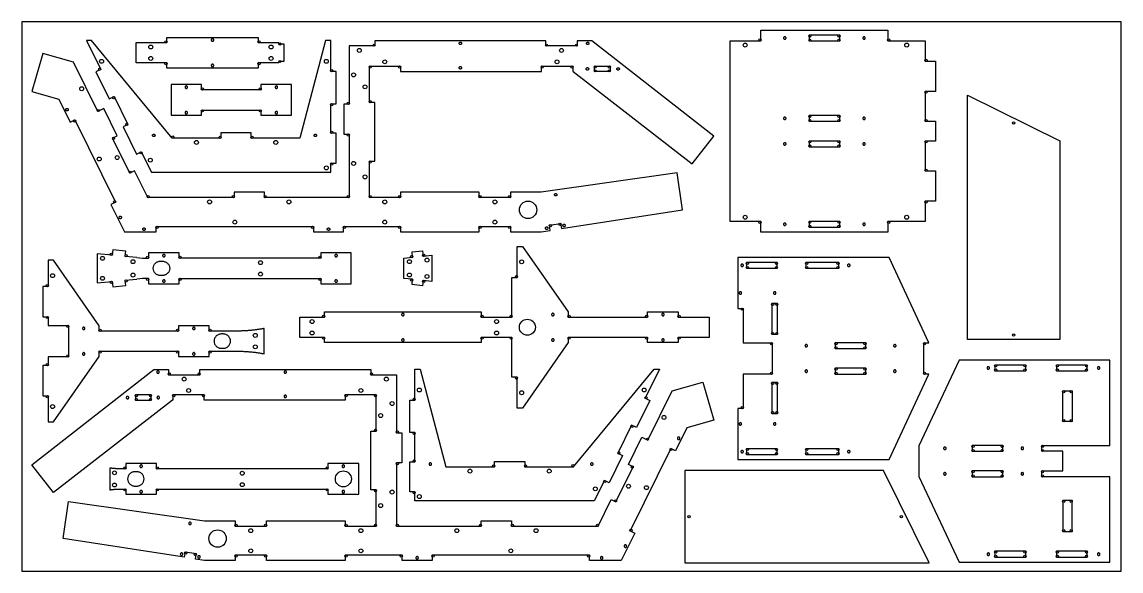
# Model space of a CAD drawing. Header units: millimetres. Extents: x 0 to 2500, y 0 to 1250.
import ezdxf

# ---------------------------------------------------------------- set-up
doc = ezdxf.new("R2010")
doc.units = ezdxf.units.MM
doc.header["$MEASUREMENT"] = 0
for name, color, linetype, true_color in [('_bottom bracket', 178, 'Continuous', 0x000000), ('_corner', 178, 'Continuous', 0x000000), ('_nuts', 1, 'Continuous', 0xfb0207), ('_outlines', 5, 'Continuous', 0x0000ff), ('_screws', 30, 'Continuous', 0xfd8008), ('_seatstay', 178, 'Continuous', 0x000000), ('_steerer tube', 178, 'Continuous', 0x000000), ('Default', 178, 'Continuous', 0x000000)]:
    doc.layers.add(name, color=color, linetype=linetype, true_color=true_color)

msp = doc.modelspace()

# ---------------------------------------------------------------- linework, layer by layer
at = {"layer": '_bottom bracket'}
for centre in [(1151.2, 822.3), (445, 74)]:
    msp.add_circle(centre, 19.8, dxfattribs=at)
at = {"layer": '_corner'}
for centre in [(327.6, 1204.8), (539.1, 1204.8), (586.5, 1200), (1678.8, 1209.2), (1792.1, 1218.2), (1792.1, 1208.6), (1858.5, 1218.2), (1858.5, 1208.6), (1971.7, 1209.2), (801.1, 1197.1), (1193.1, 1197.1), (1261.3, 1197.1), (327.6, 1155.2), (539.1, 1155.2), (586.5, 1160), (1303.9, 1147.5), (1336.3, 1147.5), (2056.2, 1162.6), (176.6, 1142.6), (704.2, 1139), (792.1, 1147.4), (859.1, 1147.4), (1183.3, 1147.4), (1250.9, 1147.4), (1303.9, 1138.8), (1336.3, 1138.8), (208.6, 1077.7), (410.5, 1097.3), (541.9, 1097.3), (2056.2, 1090.2), (173.4, 1048.5), (410.5, 1047.7), (541.9, 1047.7), (704.2, 1061.6), (742.5, 1065), (792.1, 1068.5), (119.7, 1024.8), (1792.1, 1035.2), (1792.1, 1025.6), (1858.5, 1035.2), (1858.5, 1025.6), (2056.2, 1025.6), (238.5, 1017.1), (704.2, 999), (208.1, 984.9), (343.1, 988), (450.8, 987.6), (523.2, 987.6), (742.5, 992.5), (1792.1, 977.2), (1858.5, 977.2), (2056.2, 977.2), (270.5, 952.1), (1792.1, 967.6), (1858.5, 967.6), (704.2, 926.6), (792.1, 931), (246, 908.1), (2056.2, 912.6), (287.1, 852.5), (480.8, 852.1), (553.2, 852.1), (742.5, 852.1), (792.1, 852.1), (859.1, 852.1), (1041.9, 852.1), (1109.5, 852.1), (210.6, 840.6), (2056.2, 840.2), (307.3, 782.4), (661.1, 782.4), (733.5, 782.4), (859.1, 782.4), (1041.9, 782.4), (1109.5, 782.4), (1202, 786.1), (1223.6, 789.5), (1678.8, 793.6), (1792.1, 794.2), (1792.1, 784.6), (1858.5, 794.2), (1858.5, 784.6), (1971.7, 793.6), (203.5, 721.1), (236.9, 717.8), (286, 713.9), (359.6, 713.9), (677.8, 713.9), (886.6, 715.9), (913.9, 718.9), (1650, 700.7), (1716.4, 700.7), (1785, 700.7), (1856.4, 700.7), (1650, 691.1), (1716.4, 691.1), (1785, 691.1), (1856.4, 691.1), (57.7, 649.6), (203.5, 657.2), (236.9, 660.5), (286, 664.3), (359.6, 664.3), (677.8, 664.3), (886.6, 662.5), (913.9, 659.5), (1124.8, 670.1), (1707.4, 607.1), (1717, 607.1), (57.7, 577.2), (686.5, 579.7), (1046.4, 579.7), (1112.8, 579.7), (1244.4, 579.7), (1421.2, 579.7), (1494.8, 579.7), (1638.4, 596.1), (104.3, 557.2), (177.3, 548.2), (354.1, 548.2), (427.7, 548.2), (686.5, 530.1), (1046.4, 530.1), (1112.8, 530.1), (1244.4, 530.1), (1421.2, 530.1), (1494.8, 530.1), (1707.4, 540.7), (1717, 540.7), (177.3, 498.6), (354.1, 498.6), (427.7, 498.6), (1705, 517.7), (1851.5, 517.7), (1851.5, 508.1), (1917.9, 517.7), (1917.9, 508.1), (2053, 517.7), (104.3, 489.6), (57.7, 469.6), (334.9, 448.8), (403.1, 448.8), (795.1, 448.8), (1705, 450.1), (1851.5, 459.7), (1851.5, 450.1), (1917.9, 459.7), (1917.9, 450.1), (2053, 450.1), (2215.1, 467.1), (2215.1, 457.5), (2281.5, 467.1), (2281.5, 457.5), (2355.1, 467.1), (2355.1, 457.5), (2421.5, 467.1), (2421.5, 457.5), (1124.8, 439.7), (1707.4, 427.1), (1717, 427.1), (259.9, 399.3), (292.3, 399.3), (345.3, 399.2), (412.9, 399.2), (737.1, 399.2), (804.1, 399.2), (2369.8, 408.5), (2386.7, 408.5), (57.7, 397.2), (259.9, 390.5), (292.3, 390.5), (892.1, 390.7), (1419.7, 394.4), (1638.4, 371.7), (1707.4, 360.7), (1717, 360.7), (1387.6, 329.5), (2369.8, 342.1), (2386.7, 342.1), (804.1, 320.2), (853.7, 316.7), (892.1, 313.3), (1422.8, 300.2), (1476.5, 276.6), (1650, 276.7), (1716.4, 276.7), (1785, 276.7), (1856.4, 276.7), (2163.3, 284.1), (2163.3, 274.5), (2229.7, 284.1), (2229.7, 274.5), (2321.3, 284.1), (2321.3, 274.5), (892.1, 250.7), (1357.7, 268.8), (1650, 267.1), (1716.4, 267.1), (1785, 267.1), (1856.4, 267.1), (234.2, 234.5), (307.8, 234.5), (694.2, 234.5), (853.7, 244.3), (1073, 239.3), (1145.4, 239.3), (1253.2, 239.8), (1388.1, 236.6), (2163.3, 226.1), (2229.7, 226.1), (2321.3, 226.1), (1325.7, 203.9), (2163.3, 216.5), (2229.7, 216.5), (2321.3, 216.5), (234.2, 184.9), (307.8, 184.9), (694.2, 184.9), (804.1, 182.8), (892.1, 178.3), (1350.2, 159.9), (2369.8, 158.5), (2386.7, 158.5), (486.7, 103.8), (554.3, 103.8), (737.1, 103.8), (804.1, 103.8), (853.7, 103.8), (1043, 103.8), (1115.4, 103.8), (1309.2, 104.3), (1385.6, 92.4), (2369.8, 92.1), (2386.7, 92.1), (372.6, 41.2), (394.2, 37.9), (486.7, 34.2), (554.3, 34.2), (737.1, 34.2), (862.7, 34.2), (935.1, 34.2), (1289, 34.2), (2215.1, 43.1), (2215.1, 43.1), (2215.1, 33.5), (2215.1, 33.5), (2281.5, 43.1), (2281.5, 43.1), (2281.5, 33.5), (2281.5, 33.5), (2355.1, 43.1), (2355.1, 43.1), (2355.1, 33.5), (2355.1, 33.5), (2421.5, 43.1), (2421.5, 43.1), (2421.5, 33.5), (2421.5, 33.5)]:
    msp.add_circle(centre, 2.55, dxfattribs=at)
at = {"layer": '_nuts'}
for centre in [(1645, 1197.4), (2012.5, 1197.4), (292.9, 1193), (566.6, 1193), (767.3, 1185.3), (1227.3, 1185.3), (181, 1160.4), (292.9, 1167), (566.6, 1167), (692.4, 1160.4), (825.3, 1159.3), (1217.1, 1159.3), (754.3, 1129.5), (135.8, 1098), (780.3, 1102.3), (396.9, 975.8), (577.2, 975.8), (175.7, 938), (216.5, 941.3), (292, 935.3), (754.3, 928), (692.4, 917.8), (780.3, 897.3), (426.8, 840.3), (607.2, 840.3), (825.3, 840.3), (1075.7, 840.3), (1645, 805.4), (2012.5, 805.4), (484.2, 794.3), (825.3, 794.3), (1075.7, 794.3), (183.1, 711.9), (252.6, 704.4), (542.6, 702.1), (881.4, 704.3), (921.4, 707.9), (1136.6, 703.9), (69.5, 672.4), (252.6, 673.8), (542.6, 676.1), (881.4, 674), (183.1, 666.4), (921.4, 670.5), (659.9, 567.9), (1079.6, 567.9), (530.7, 536.4), (659.9, 541.9), (1079.6, 541.9), (530.7, 510.4), (368.9, 437), (828.9, 437), (379.1, 411), (770.9, 411), (903.9, 412.1), (1136.6, 405.9), (1415.3, 412.1), (69.5, 374.4), (841.9, 381.3), (815.9, 354), (1460.4, 349.7), (210.5, 223.6), (501, 222.7), (1019, 227.5), (1199.3, 227.5), (210.5, 195.8), (501, 196.7), (841.9, 179.8), (1304.2, 187.1), (1379.7, 193), (1420.5, 189.7), (815.9, 149), (903.9, 169.5), (520.5, 92), (770.9, 92), (989.1, 92), (1169.4, 92), (520.5, 46), (770.9, 46), (1112, 46)]:
    msp.add_circle(centre, 4.45, dxfattribs=at)
at = {"layer": '_outlines'}
for p, q in [((206.3, 731.1), (205.1, 719.1)), ((236.2, 728.1), (206.3, 731.1)), ((235, 716.2), (236.2, 728.1)), ((205.1, 719.1), (171.4, 722.5)), ((171.4, 722.5), (171.4, 689.1)), ((261.1, 713.6), (235, 716.2)), ((401.5, 712.1), (357.8, 712.1)), ((624.9, 712.1), (476.9, 712.1)), ((171.4, 689.1), (171.4, 655.8)), ((171.4, 655.8), (205.1, 659.1)), ((205.1, 659.1), (206.3, 647.2)), ((206.3, 647.2), (236.2, 650.2)), ((235, 662.1), (261.1, 664.7)), ((236.2, 650.2), (235, 662.1)), ((357.8, 666.1), (401.5, 666.1)), ((476.9, 666.1), (624.9, 666.1)), ((551.1, 523.4), (551.1, 552.2)), ((495.9, 546.4), (425.9, 546.4)), ((425.9, 500.4), (495.9, 500.4)), ((551.1, 494.6), (551.1, 523.4))]:
    msp.add_line(p, q, dxfattribs=at)
for points in [[(0, 0), (2500, 0), (2500, 1250), (0, 1250)], [(1610.6, 1207.4), (1680.6, 1207.4), (1680.6, 1231.4), (1969.9, 1231.4), (1969.9, 1207.4), (2054.4, 1207.4), (2054.4, 1160.8), (2078.2, 1160.8), (2078.2, 1092), (2054.4, 1092), (2054.4, 1023.8), (2078.2, 1023.8), (2078.2, 979), (2054.4, 979), (2054.4, 910.8), (2078.2, 910.8), (2078.2, 842), (2054.4, 842), (2054.4, 795.4), (1969.9, 795.4), (1969.9, 771.4), (1680.6, 771.4), (1680.6, 795.4), (1610.6, 795.4)], [(305.5, 784.3), (662.9, 784.3), (662.9, 772.3), (731.7, 772.3), (731.7, 784.3), (860.9, 784.3), (860.9, 772.3), (1040.1, 772.3), (1040.1, 784.3), (1111.3, 784.3), (1111.3, 772.3), (1180.7, 772.3), (1201.7, 775.5), (1200, 787.6), (1225.1, 791.5), (1226.9, 779.5), (1502.7, 822.5), (1490.7, 906.6), (1180.7, 862.3), (1111.3, 862.3), (1111.3, 850.3), (1040.1, 850.3), (1040.1, 862.3), (860.9, 862.3), (860.9, 850.3), (790.3, 850.3), (790.3, 932.9), (802.3, 932.9), (802.3, 1066.7), (790.3, 1066.7), (790.3, 1149.3), (860.9, 1149.3), (860.9, 1137.3), (1181.5, 1137.3), (1181.5, 1149.3), (1252.7, 1149.3), (1252.7, 1137.3), (1254, 1137.3), (1524.6, 927), (1573.9, 990), (1296.3, 1207.3), (1263.1, 1207.3), (1263.1, 1195.3), (1191.3, 1195.3), (1191.3, 1207.3), (802.9, 1207.3), (802.9, 1195.3), (744.3, 1195.3), (744.3, 1063.2), (732.3, 1063.2), (732.3, 994.4), (744.3, 994.4), (744.3, 850.3), (551.4, 850.3), (551.4, 862.3), (482.6, 862.3), (482.6, 850.3), (285.9, 850.3), (255.9, 911), (245.2, 905.7), (205.7, 985.7), (216.5, 991), (186, 1052.7), (172.6, 1046.1), (117.2, 1158.2), (47.1, 1178.3), (22.3, 1091.8), (84, 1074), (109.7, 1022), (120.5, 1027.3), (213, 839.8), (202.3, 834.5), (233, 772.3), (302.4, 772.3), (305.5, 772.3)], [(702.4, 1207.8), (690.4, 1207.8), (632.4, 985.8), (521.4, 985.8), (521.4, 997.8), (452.6, 997.8), (452.6, 985.8), (341.9, 985.8), (158.4, 1207.8), (146.4, 1207.8), (179, 1141.8), (168.2, 1136.5), (198.7, 1074.8), (209.4, 1080.1), (240.9, 1016.3), (230.2, 1010.9), (260.6, 949.2), (271.4, 954.6), (294.5, 907.8), (702.4, 907.8), (702.4, 928.4), (714.4, 928.4), (714.4, 997.2), (702.4, 997.2), (702.4, 1062.8), (702.4, 1063.4), (714.4, 1063.4), (714.4, 1137.2), (702.4, 1137.2)], [(260, 1180), (260, 1203), (329.4, 1203), (329.4, 1215), (537.3, 1215), (537.3, 1203), (584, 1203), (584, 1200), (595.4, 1200), (595.4, 1180), (595.4, 1160), (584, 1160), (584, 1157), (537.3, 1157), (537.3, 1145), (329.4, 1145), (329.4, 1157), (260, 1157)], [(1790.3, 1206.8), (1860.3, 1206.8), (1860.3, 1220), (1790.3, 1220)], [(1302.1, 1149.3), (1338.1, 1149.3), (1338.1, 1136.9), (1302.1, 1136.9)], [(339.3, 1037.5), (408.7, 1037.5), (408.7, 1049.5), (543.7, 1049.5), (543.7, 1037.5), (613.1, 1037.5), (613.1, 1107.5), (543.7, 1107.5), (543.7, 1095.5), (408.7, 1095.5), (408.7, 1107.5), (339.3, 1107.5)], [(1790.3, 1023.8), (1860.3, 1023.8), (1860.3, 1037), (1790.3, 1037)], [(1790.3, 965.8), (1860.3, 965.8), (1860.3, 979), (1790.3, 979)], [(1790.3, 782.8), (1860.3, 782.8), (1860.3, 796), (1790.3, 796)], [(632.1, 554.9), (632.1, 577.9), (688.3, 577.9), (688.3, 589.9), (1044.6, 589.9), (1044.6, 577.9), (1114.6, 577.9), (1114.6, 668.3), (1126.6, 668.3), (1126.6, 738.9), (1138.6, 738.9), (1242.6, 589.9), (1242.6, 577.9), (1423, 577.9), (1423, 589.9), (1493, 589.9), (1493, 577.9), (1563, 577.9), (1563, 554.9), (1563, 531.9), (1493, 531.9), (1493, 519.9), (1423, 519.9), (1423, 531.9), (1242.6, 531.9), (1242.6, 519.9), (1138.6, 370.9), (1126.6, 370.9), (1126.6, 441.5), (1114.6, 441.5), (1114.6, 531.9), (1044.6, 531.9), (1044.6, 519.9), (688.3, 519.9), (688.3, 531.9), (632.1, 531.9)], [(868.5, 712.1), (888.6, 714.3), (887.2, 726.4), (910.9, 728.9), (912.3, 716.9), (932.3, 719), (932.3, 659.3), (912.3, 661.5), (910.9, 649.5), (887.2, 652), (888.6, 664.1), (868.5, 666.2)], [(2051.2, 483.9), (2051.2, 519.5), (2063, 519.5), (1972.8, 713.9), (1628.2, 713.9), (1628.2, 597.9), (1640.2, 597.9), (1640.2, 519.5), (1706.8, 519.5), (1706.8, 483.9), (1706.8, 448.3), (1640.2, 448.3), (1640.2, 369.9), (1628.2, 369.9), (1628.2, 253.9), (1972.8, 253.9), (2063, 448.3), (2051.2, 448.3)], [(1718.2, 702.5), (1648.2, 702.5), (1648.2, 689.3), (1718.2, 689.3)], [(1858.2, 702.5), (1783.2, 702.5), (1783.2, 689.3), (1858.2, 689.3)], [(1718.8, 608.9), (1705.6, 608.9), (1705.6, 538.9), (1718.8, 538.9)], [(1919.7, 519.5), (1849.7, 519.5), (1849.7, 506.3), (1919.7, 506.3)], [(2368, 250.3), (2368, 272.7), (2319.5, 272.7), (2319.5, 285.9), (2474.9, 285.9), (2474.9, 480.3), (2131.6, 480.3), (2040.2, 285.3), (2040.2, 250.3), (2040.2, 215.3), (2131.6, 20.3), (2474.9, 20.3), (2474.9, 214.7), (2319.5, 214.7), (2319.5, 227.9), (2368, 227.9)], [(1290.8, 36), (933.3, 36), (933.3, 24), (864.5, 24), (864.5, 36), (735.3, 36), (735.3, 24), (556.1, 24), (556.1, 36), (484.9, 36), (484.9, 24), (415.5, 24), (394.5, 27.3), (396.3, 39.4), (371.1, 43.3), (369.3, 31.2), (93.5, 74.3), (105.6, 158.4), (415.5, 114), (484.9, 114), (484.9, 102), (556.1, 102), (556.1, 114), (735.3, 114), (735.3, 102), (805.9, 102), (805.9, 184.6), (793.9, 184.6), (793.9, 318.4), (805.9, 318.4), (805.9, 401), (735.3, 401), (735.3, 389), (414.7, 389), (414.7, 401), (343.5, 401), (343.5, 389), (342.2, 389), (71.6, 178.8), (22.3, 241.8), (299.9, 459), (333.1, 459), (333.1, 447), (404.9, 447), (404.9, 459), (793.3, 459), (793.3, 447), (851.9, 447), (851.9, 314.9), (863.9, 314.9), (863.9, 246.1), (851.9, 246.1), (851.9, 102), (1044.8, 102), (1044.8, 114), (1113.6, 114), (1113.6, 102), (1310.3, 102), (1340.3, 162.8), (1351, 157.5), (1390.5, 237.5), (1379.8, 242.8), (1410.2, 304.5), (1423.7, 297.8), (1479, 409.9), (1549.1, 430.1), (1573.9, 343.5), (1512.2, 325.8), (1486.5, 273.7), (1475.7, 279), (1383.2, 91.6), (1394, 86.3), (1363.2, 24), (1293.8, 24), (1290.8, 24)], [(893.9, 459.5), (905.9, 459.5), (963.9, 237.5), (1074.8, 237.5), (1074.8, 249.5), (1143.6, 249.5), (1143.6, 237.5), (1254.3, 237.5), (1437.8, 459.5), (1449.8, 459.5), (1417.3, 393.6), (1428, 388.3), (1397.6, 326.6), (1386.8, 331.9), (1355.3, 268), (1366.1, 262.7), (1335.6, 201), (1324.9, 206.3), (1301.8, 159.5), (893.9, 159.5), (893.9, 180.1), (881.9, 180.1), (881.9, 248.9), (893.9, 248.9), (893.9, 314.5), (893.9, 315.1), (881.9, 315.1), (881.9, 388.9), (893.9, 388.9)], [(1919.7, 461.5), (1849.7, 461.5), (1849.7, 448.3), (1919.7, 448.3)], [(2283.3, 468.9), (2213.3, 468.9), (2213.3, 455.7), (2283.3, 455.7)], [(2423.3, 468.9), (2353.3, 468.9), (2353.3, 455.7), (2423.3, 455.7)], [(1718.8, 428.9), (1705.6, 428.9), (1705.6, 358.9), (1718.8, 358.9)], [(294.1, 401.1), (258.1, 401.1), (258.1, 388.7), (294.1, 388.7)], [(2388.5, 340.3), (2368, 340.3), (2368, 410.3), (2388.5, 410.3)], [(1718.2, 278.5), (1648.2, 278.5), (1648.2, 265.3), (1718.2, 265.3)], [(1858.2, 278.5), (1783.2, 278.5), (1783.2, 265.3), (1858.2, 265.3)], [(2231.5, 285.9), (2161.5, 285.9), (2161.5, 272.7), (2231.5, 272.7)], [(2231.5, 227.9), (2161.5, 227.9), (2161.5, 214.7), (2231.5, 214.7)], [(2388.5, 160.3), (2368, 160.3), (2368, 90.3), (2388.5, 90.3)], [(2283.3, 44.9), (2213.3, 44.9), (2213.3, 31.7), (2283.3, 31.7)], [(2423.3, 44.9), (2353.3, 44.9), (2353.3, 31.7), (2423.3, 31.7)]]:
    msp.add_lwpolyline(points, close=True, dxfattribs=at)
for points in [[(425.9, 546.4), (425.9, 558.4), (355.9, 558.4), (355.9, 546.4), (175.5, 546.4), (175.5, 558.4), (71.5, 707.4), (59.5, 707.4), (59.5, 647.8), (47.5, 647.8), (47.5, 579), (59.5, 579), (59.5, 559), (106.1, 559), (106.1, 523.4)], [(357.8, 712.1), (357.8, 724.1), (287.8, 724.1), (287.8, 712.1)], [(476.9, 712.1), (401.5, 712.1)], [(749, 724.1), (679.6, 724.1), (679.6, 712.1), (624.9, 712.1)], [(749, 654.1), (749, 724.1)], [(287.8, 666.1), (287.8, 654.1), (357.8, 654.1), (357.8, 666.1)], [(401.5, 666.1), (476.9, 666.1)], [(624.9, 666.1), (679.6, 666.1), (679.6, 654.1), (749, 654.1)], [(106.1, 523.4), (106.1, 487.8), (59.5, 487.8), (59.5, 467.8), (47.5, 467.8), (47.5, 399), (59.5, 399), (59.5, 339.4), (71.5, 339.4), (175.5, 488.4), (175.5, 500.4), (355.9, 500.4), (355.9, 488.4), (425.9, 488.4), (425.9, 500.4)], [(696, 232.7), (306, 232.7), (306, 244.7), (236, 244.7), (236, 232.7)], [(236, 186.7), (236, 174.7), (306, 174.7), (306, 186.7), (696, 186.7)]]:
    msp.add_lwpolyline(points, dxfattribs=at)
for centre, start, end in [((287.8, 962.1), 263.8776, 270), ((287.8, 416.1), 90, 96.1224)]:
    msp.add_arc(centre, 250, start, end, dxfattribs=at)
for points in [[(551.1, 552.2), (523.4, 546.9), (495.9, 546.4)], [(495.9, 500.4), (523.4, 499.9), (551.1, 494.6)]]:
    msp.add_open_spline(points, degree=2, dxfattribs=at)
for points, knots in [([(236, 232.7), (233.9, 232.7), (231.8, 232.7), (228, 232.7), (224.3, 232.7), (211.4, 232.7), (200, 234.4), (200, 222.1), (200, 209.7)], [252.769668, 252.769668, 252.769668, 257.032289, 257.032289, 264.517788, 264.517788, 288.891789, 288.891789, 313.673912, 313.673912, 313.673912]), ([(766, 209.7), (766, 227.2), (766, 244.7), (731.1, 244.7), (696, 244.7), (696, 238.7), (696, 232.7)], [-348.030325, -348.030325, -348.030325, -313.030333, -313.030333, -243.230332, -243.230332, -231.230332, -231.230332, -231.230332]), ([(200, 209.7), (200, 197.3), (200, 184.9), (211.4, 186.6), (224.3, 186.7), (228, 186.7), (231.8, 186.7), (233.9, 186.7), (236, 186.7)], [313.673912, 313.673912, 313.673912, 338.456035, 338.456035, 362.830036, 362.830036, 370.315536, 370.315536, 374.578156, 374.578156, 374.578156]), ([(696, 186.7), (696, 180.7), (696, 174.7), (731.1, 174.7), (766, 174.7), (766, 192.2), (766, 209.7)], [-464.830318, -464.830318, -464.830318, -452.830318, -452.830318, -383.030317, -383.030317, -348.030325, -348.030325, -348.030325])]:
    msp.add_open_spline(points, degree=2, knots=knots, dxfattribs=at)
at = {"layer": '_screws'}
for points in [[(430.5, 1208.9), (430.5, 1209.3), (430.7, 1210.1), (431.3, 1211), (432.3, 1211.6), (433.4, 1211.9), (434.5, 1211.6), (435.4, 1211), (436.1, 1210.1), (436.3, 1208.9), (436.1, 1207.8), (435.4, 1206.9), (434.5, 1206.2), (433.4, 1206), (432.3, 1206.2), (431.3, 1206.9), (430.7, 1207.8), (430.5, 1208.6), (430.5, 1208.9)], [(1000.2, 1201.3), (1000.2, 1201.6), (1000, 1202.4), (999.4, 1203.3), (998.4, 1204), (997.3, 1204.2), (996.2, 1204), (995.2, 1203.3), (994.6, 1202.4), (994.4, 1201.3), (994.6, 1200.1), (995.2, 1199.2), (996.2, 1198.6), (997.3, 1198.3), (998.4, 1198.6), (999.4, 1199.2), (1000, 1200.1), (1000.2, 1200.9), (1000.2, 1201.3)], [(1289.7, 1201.2), (1289.7, 1201.6), (1289.5, 1202.3), (1288.9, 1203.3), (1287.9, 1203.9), (1286.8, 1204.2), (1285.7, 1203.9), (1284.8, 1203.3), (1284.1, 1202.3), (1283.9, 1201.2), (1284.1, 1200.1), (1284.8, 1199.2), (1285.7, 1198.5), (1286.8, 1198.3), (1287.9, 1198.5), (1288.9, 1199.2), (1289.5, 1200.1), (1289.7, 1200.9), (1289.7, 1201.2)], [(1732.3, 1213.4), (1732.3, 1213.8), (1732.5, 1214.5), (1733.1, 1215.5), (1734.1, 1216.1), (1735.2, 1216.3), (1736.3, 1216.1), (1737.2, 1215.5), (1737.9, 1214.5), (1738.1, 1213.4), (1737.9, 1212.3), (1737.2, 1211.3), (1736.3, 1210.7), (1735.2, 1210.5), (1734.1, 1210.7), (1733.1, 1211.3), (1732.5, 1212.3), (1732.3, 1213), (1732.3, 1213.4)], [(1912.7, 1213.4), (1912.7, 1213.8), (1912.8, 1214.5), (1913.4, 1215.5), (1914.4, 1216.1), (1915.5, 1216.3), (1916.6, 1216.1), (1917.6, 1215.5), (1918.2, 1214.5), (1918.4, 1213.4), (1918.2, 1212.3), (1917.6, 1211.3), (1916.6, 1210.7), (1915.5, 1210.5), (1914.4, 1210.7), (1913.4, 1211.3), (1912.8, 1212.3), (1912.7, 1213), (1912.7, 1213.4)], [(430.5, 1151), (430.5, 1151.3), (430.7, 1152.1), (431.3, 1153), (432.3, 1153.7), (433.4, 1153.9), (434.5, 1153.7), (435.4, 1153), (436.1, 1152.1), (436.3, 1151), (436.1, 1149.8), (435.4, 1148.9), (434.5, 1148.3), (433.4, 1148), (432.3, 1148.3), (431.3, 1148.9), (430.7, 1149.8), (430.5, 1150.6), (430.5, 1151)], [(1000.2, 1145.7), (1000.2, 1146.1), (1000, 1146.8), (999.4, 1147.8), (998.4, 1148.4), (997.3, 1148.6), (996.2, 1148.4), (995.2, 1147.8), (994.6, 1146.8), (994.4, 1145.7), (994.6, 1144.6), (995.2, 1143.6), (996.2, 1143), (997.3, 1142.8), (998.4, 1143), (999.4, 1143.6), (1000, 1144.6), (1000.2, 1145.3), (1000.2, 1145.7)], [(1289.1, 1143.2), (1289.1, 1143.6), (1289, 1144.3), (1288.3, 1145.3), (1287.4, 1145.9), (1286.3, 1146.1), (1285.2, 1145.9), (1284.2, 1145.3), (1283.6, 1144.3), (1283.3, 1143.2), (1283.6, 1142.1), (1284.2, 1141.1), (1285.2, 1140.5), (1286.3, 1140.3), (1287.4, 1140.5), (1288.3, 1141.1), (1289, 1142.1), (1289.1, 1142.8), (1289.1, 1143.2)], [(1359, 1143), (1359, 1143.4), (1358.8, 1144.2), (1358.2, 1145.1), (1357.3, 1145.7), (1356.1, 1146), (1355, 1145.7), (1354.1, 1145.1), (1353.4, 1144.2), (1353.2, 1143), (1353.4, 1141.9), (1354.1, 1141), (1355, 1140.3), (1356.1, 1140.1), (1357.3, 1140.3), (1358.2, 1141), (1358.8, 1141.9), (1359, 1142.7), (1359, 1143)], [(370.9, 1101.5), (370.9, 1101.9), (371, 1102.6), (371.7, 1103.6), (372.6, 1104.2), (373.7, 1104.4), (374.9, 1104.2), (375.8, 1103.6), (376.4, 1102.6), (376.7, 1101.5), (376.4, 1100.4), (375.8, 1099.4), (374.9, 1098.8), (373.7, 1098.6), (372.6, 1098.8), (371.7, 1099.4), (371, 1100.4), (370.9, 1101.1), (370.9, 1101.5)], [(575.9, 1101.5), (575.9, 1101.9), (576, 1102.6), (576.7, 1103.6), (577.6, 1104.2), (578.7, 1104.4), (579.9, 1104.2), (580.8, 1103.6), (581.4, 1102.6), (581.7, 1101.5), (581.4, 1100.4), (580.8, 1099.4), (579.9, 1098.8), (578.7, 1098.6), (577.6, 1098.8), (576.7, 1099.4), (576, 1100.4), (575.9, 1101.1), (575.9, 1101.5)], [(105.3, 1050.4), (105.3, 1050.8), (105.1, 1051.5), (104.5, 1052.4), (103.5, 1053.1), (102.4, 1053.3), (101.3, 1053.1), (100.4, 1052.4), (99.7, 1051.5), (99.5, 1050.4), (99.7, 1049.3), (100.4, 1048.3), (101.3, 1047.7), (102.4, 1047.5), (103.5, 1047.7), (104.5, 1048.3), (105.1, 1049.3), (105.3, 1050), (105.3, 1050.4)], [(370.9, 1043.5), (370.9, 1043.9), (371, 1044.6), (371.7, 1045.6), (372.6, 1046.2), (373.7, 1046.4), (374.9, 1046.2), (375.8, 1045.6), (376.4, 1044.6), (376.7, 1043.5), (376.4, 1042.4), (375.8, 1041.4), (374.9, 1040.8), (373.7, 1040.6), (372.6, 1040.8), (371.7, 1041.4), (371, 1042.4), (370.9, 1043.1), (370.9, 1043.5)], [(575.9, 1043.5), (575.9, 1043.9), (576, 1044.6), (576.7, 1045.6), (577.6, 1046.2), (578.7, 1046.4), (579.9, 1046.2), (580.8, 1045.6), (581.4, 1044.6), (581.7, 1043.5), (581.4, 1042.4), (580.8, 1041.4), (579.9, 1040.8), (578.7, 1040.6), (577.6, 1040.8), (576.7, 1041.4), (576, 1042.4), (575.9, 1043.1), (575.9, 1043.5)], [(1732.3, 1030.4), (1732.3, 1030.8), (1732.5, 1031.5), (1733.1, 1032.5), (1734.1, 1033.1), (1735.2, 1033.3), (1736.3, 1033.1), (1737.2, 1032.5), (1737.9, 1031.5), (1738.1, 1030.4), (1737.9, 1029.3), (1737.2, 1028.3), (1736.3, 1027.7), (1735.2, 1027.5), (1734.1, 1027.7), (1733.1, 1028.3), (1732.5, 1029.3), (1732.3, 1030), (1732.3, 1030.4)], [(1912.7, 1030.4), (1912.7, 1030.8), (1912.8, 1031.5), (1913.4, 1032.5), (1914.4, 1033.1), (1915.5, 1033.3), (1916.6, 1033.1), (1917.6, 1032.5), (1918.2, 1031.5), (1918.4, 1030.4), (1918.2, 1029.3), (1917.6, 1028.3), (1916.6, 1027.7), (1915.5, 1027.5), (1914.4, 1027.7), (1913.4, 1028.3), (1912.8, 1029.3), (1912.7, 1030), (1912.7, 1030.4)], [(302.8, 991.8), (302.8, 992.1), (302.6, 992.9), (302, 993.8), (301, 994.5), (299.9, 994.7), (298.8, 994.5), (297.8, 993.8), (297.2, 992.9), (297, 991.8), (297.2, 990.6), (297.8, 989.7), (298.8, 989.1), (299.9, 988.8), (301, 989.1), (302, 989.7), (302.6, 990.6), (302.8, 991.4), (302.8, 991.8)], [(670.2, 991.8), (670.2, 992.1), (670.1, 992.9), (669.4, 993.8), (668.5, 994.5), (667.4, 994.7), (666.3, 994.5), (665.3, 993.8), (664.7, 992.9), (664.4, 991.8), (664.7, 990.6), (665.3, 989.7), (666.3, 989.1), (667.4, 988.8), (668.5, 989.1), (669.4, 989.7), (670.1, 990.6), (670.2, 991.4), (670.2, 991.8)], [(1732.3, 972.4), (1732.3, 972.8), (1732.5, 973.5), (1733.1, 974.5), (1734.1, 975.1), (1735.2, 975.3), (1736.3, 975.1), (1737.2, 974.5), (1737.9, 973.5), (1738.1, 972.4), (1737.9, 971.3), (1737.2, 970.4), (1736.3, 969.7), (1735.2, 969.5), (1734.1, 969.7), (1733.1, 970.4), (1732.5, 971.3), (1732.3, 972.1), (1732.3, 972.4)], [(1912.7, 972.4), (1912.7, 972.8), (1912.8, 973.5), (1913.4, 974.5), (1914.4, 975.1), (1915.5, 975.3), (1916.6, 975.1), (1917.6, 974.5), (1918.2, 973.5), (1918.4, 972.4), (1918.2, 971.3), (1917.6, 970.4), (1916.6, 969.7), (1915.5, 969.5), (1914.4, 969.7), (1913.4, 970.4), (1912.8, 971.3), (1912.7, 972.1), (1912.7, 972.4)], [(1217, 856.7), (1217, 857), (1216.8, 857.8), (1216.2, 858.7), (1215.2, 859.4), (1214.1, 859.6), (1213, 859.4), (1212.1, 858.7), (1211.4, 857.8), (1211.2, 856.7), (1211.4, 855.5), (1212.1, 854.6), (1213, 854), (1214.1, 853.7), (1215.2, 854), (1216.2, 854.6), (1216.8, 855.5), (1217, 856.3), (1217, 856.7)], [(226.4, 804.9), (226.4, 805.3), (226.2, 806.1), (225.6, 807), (224.6, 807.6), (223.5, 807.9), (222.4, 807.6), (221.5, 807), (220.8, 806.1), (220.6, 804.9), (220.8, 803.8), (221.5, 802.9), (222.4, 802.2), (223.5, 802), (224.6, 802.2), (225.6, 802.9), (226.2, 803.8), (226.4, 804.6), (226.4, 804.9)], [(280.5, 778.3), (280.5, 778.6), (280.3, 779.4), (279.7, 780.3), (278.8, 781), (277.6, 781.2), (276.5, 781), (275.6, 780.3), (274.9, 779.4), (274.7, 778.3), (274.9, 777.1), (275.6, 776.2), (276.5, 775.6), (277.6, 775.3), (278.8, 775.6), (279.7, 776.2), (280.3, 777.1), (280.5, 777.9), (280.5, 778.3)], [(700.2, 778.3), (700.2, 778.6), (700, 779.4), (699.4, 780.3), (698.4, 781), (697.3, 781.2), (696.2, 781), (695.3, 780.3), (694.6, 779.4), (694.4, 778.3), (694.6, 777.1), (695.3, 776.2), (696.2, 775.6), (697.3, 775.3), (698.4, 775.6), (699.4, 776.2), (700, 777.1), (700.2, 777.9), (700.2, 778.3)], [(1196.4, 780.5), (1196.4, 780.8), (1196.3, 781.6), (1195.6, 782.5), (1194.7, 783.2), (1193.6, 783.4), (1192.4, 783.2), (1191.5, 782.5), (1190.9, 781.6), (1190.6, 780.5), (1190.9, 779.3), (1191.5, 778.4), (1192.4, 777.8), (1193.6, 777.5), (1194.7, 777.8), (1195.6, 778.4), (1196.3, 779.3), (1196.4, 780.1), (1196.4, 780.5)], [(1236, 786.7), (1236, 787), (1235.9, 787.8), (1235.2, 788.7), (1234.3, 789.4), (1233.2, 789.6), (1232.1, 789.4), (1231.1, 788.7), (1230.5, 787.8), (1230.3, 786.7), (1230.5, 785.5), (1231.1, 784.6), (1232.1, 784), (1233.2, 783.7), (1234.3, 784), (1235.2, 784.6), (1235.9, 785.5), (1236, 786.3), (1236, 786.7)], [(1732.3, 789.4), (1732.3, 789.8), (1732.5, 790.5), (1733.1, 791.5), (1734.1, 792.1), (1735.2, 792.3), (1736.3, 792.1), (1737.2, 791.5), (1737.9, 790.5), (1738.1, 789.4), (1737.9, 788.3), (1737.2, 787.4), (1736.3, 786.7), (1735.2, 786.5), (1734.1, 786.7), (1733.1, 787.4), (1732.5, 788.3), (1732.3, 789.1), (1732.3, 789.4)], [(1912.7, 789.4), (1912.7, 789.8), (1912.8, 790.5), (1913.4, 791.5), (1914.4, 792.1), (1915.5, 792.3), (1916.6, 792.1), (1917.6, 791.5), (1918.2, 790.5), (1918.4, 789.4), (1918.2, 788.3), (1917.6, 787.4), (1916.6, 786.7), (1915.5, 786.5), (1914.4, 786.7), (1913.4, 787.4), (1912.8, 788.3), (1912.7, 789.1), (1912.7, 789.4)], [(319.9, 718.1), (319.9, 718.5), (320.1, 719.2), (320.7, 720.2), (321.7, 720.8), (322.8, 721), (323.9, 720.8), (324.9, 720.2), (325.5, 719.2), (325.7, 718.1), (325.5, 717), (324.9, 716.1), (323.9, 715.4), (322.8, 715.2), (321.7, 715.4), (320.7, 716.1), (320.1, 717), (319.9, 717.7), (319.9, 718.1)], [(711.7, 718.1), (711.7, 718.5), (711.9, 719.2), (712.5, 720.2), (713.5, 720.8), (714.6, 721), (715.7, 720.8), (716.7, 720.2), (717.3, 719.2), (717.5, 718.1), (717.3, 717), (716.7, 716.1), (715.7, 715.4), (714.6, 715.2), (713.5, 715.4), (712.5, 716.1), (711.9, 717), (711.7, 717.7), (711.7, 718.1)], [(1635.4, 695.9), (1635.4, 696.3), (1635.5, 697.1), (1636.2, 698), (1637.1, 698.6), (1638.2, 698.9), (1639.4, 698.6), (1640.3, 698), (1640.9, 697.1), (1641.2, 695.9), (1640.9, 694.8), (1640.3, 693.9), (1639.4, 693.2), (1638.2, 693), (1637.1, 693.2), (1636.2, 693.9), (1635.5, 694.8), (1635.4, 695.6), (1635.4, 695.9)], [(1878, 695.9), (1878, 696.3), (1878.1, 697.1), (1878.8, 698), (1879.7, 698.6), (1880.8, 698.9), (1882, 698.6), (1882.9, 698), (1883.5, 697.1), (1883.8, 695.9), (1883.5, 694.8), (1882.9, 693.9), (1882, 693.2), (1880.8, 693), (1879.7, 693.2), (1878.8, 693.9), (1878.1, 694.8), (1878, 695.6), (1878, 695.9)], [(319.9, 660.1), (319.9, 660.5), (320.1, 661.2), (320.7, 662.2), (321.7, 662.8), (322.8, 663.1), (323.9, 662.8), (324.9, 662.2), (325.5, 661.2), (325.7, 660.1), (325.5, 659), (324.9, 658.1), (323.9, 657.4), (322.8, 657.2), (321.7, 657.4), (320.7, 658.1), (320.1, 659), (319.9, 659.8), (319.9, 660.1)], [(711.7, 660.1), (711.7, 660.5), (711.9, 661.2), (712.5, 662.2), (713.5, 662.8), (714.6, 663.1), (715.7, 662.8), (716.7, 662.2), (717.3, 661.2), (717.5, 660.1), (717.3, 659), (716.7, 658.1), (715.7, 657.4), (714.6, 657.2), (713.5, 657.4), (712.5, 658.1), (711.9, 659), (711.7, 659.8), (711.7, 660.1)], [(1631.4, 632.9), (1631.4, 633.3), (1631.5, 634.1), (1632.2, 635), (1633.1, 635.6), (1634.2, 635.9), (1635.4, 635.6), (1636.3, 635), (1636.9, 634.1), (1637.2, 632.9), (1636.9, 631.8), (1636.3, 630.9), (1635.4, 630.2), (1634.2, 630), (1633.1, 630.2), (1632.2, 630.9), (1631.5, 631.8), (1631.4, 632.6), (1631.4, 632.9)], [(1709.4, 632.9), (1709.4, 633.3), (1709.5, 634.1), (1710.2, 635), (1711.1, 635.6), (1712.2, 635.9), (1713.4, 635.6), (1714.3, 635), (1714.9, 634.1), (1715.2, 632.9), (1714.9, 631.8), (1714.3, 630.9), (1713.4, 630.2), (1712.2, 630), (1711.1, 630.2), (1710.2, 630.9), (1709.5, 631.8), (1709.4, 632.6), (1709.4, 632.9)], [(863.6, 583.9), (863.6, 584.2), (863.8, 585), (864.4, 585.9), (865.3, 586.6), (866.5, 586.8), (867.6, 586.6), (868.5, 585.9), (869.2, 585), (869.4, 583.9), (869.2, 582.7), (868.5, 581.8), (867.6, 581.2), (866.5, 580.9), (865.3, 581.2), (864.4, 581.8), (863.8, 582.7), (863.6, 583.5), (863.6, 583.9)], [(1204.8, 583.9), (1204.8, 584.2), (1204.9, 585), (1205.5, 585.9), (1206.5, 586.6), (1207.6, 586.8), (1208.7, 586.6), (1209.7, 585.9), (1210.3, 585), (1210.5, 583.9), (1210.3, 582.7), (1209.7, 581.8), (1208.7, 581.2), (1207.6, 580.9), (1206.5, 581.2), (1205.5, 581.8), (1204.9, 582.7), (1204.8, 583.5), (1204.8, 583.9)], [(1455.2, 583.9), (1455.2, 584.2), (1455.3, 585), (1455.9, 585.9), (1456.9, 586.6), (1458, 586.8), (1459.1, 586.6), (1460.1, 585.9), (1460.7, 585), (1460.9, 583.9), (1460.7, 582.7), (1460.1, 581.8), (1459.1, 581.2), (1458, 580.9), (1456.9, 581.2), (1455.9, 581.8), (1455.3, 582.7), (1455.2, 583.5), (1455.2, 583.9)], [(137.7, 552.4), (137.7, 552.7), (137.8, 553.5), (138.5, 554.4), (139.4, 555.1), (140.5, 555.3), (141.6, 555.1), (142.6, 554.4), (143.2, 553.5), (143.4, 552.4), (143.2, 551.3), (142.6, 550.3), (141.6, 549.7), (140.5, 549.4), (139.4, 549.7), (138.5, 550.3), (137.8, 551.3), (137.7, 552), (137.7, 552.4)], [(388.1, 552.4), (388.1, 552.7), (388.2, 553.5), (388.9, 554.4), (389.8, 555.1), (390.9, 555.3), (392, 555.1), (393, 554.4), (393.6, 553.5), (393.8, 552.4), (393.6, 551.3), (393, 550.3), (392, 549.7), (390.9, 549.4), (389.8, 549.7), (388.9, 550.3), (388.2, 551.3), (388.1, 552), (388.1, 552.4)], [(863.6, 525.9), (863.6, 526.2), (863.8, 527), (864.4, 527.9), (865.3, 528.6), (866.5, 528.8), (867.6, 528.6), (868.5, 527.9), (869.2, 527), (869.4, 525.9), (869.2, 524.7), (868.5, 523.8), (867.6, 523.2), (866.5, 522.9), (865.3, 523.2), (864.4, 523.8), (863.8, 524.7), (863.6, 525.5), (863.6, 525.9)], [(1204.8, 525.9), (1204.8, 526.2), (1204.9, 527), (1205.5, 527.9), (1206.5, 528.6), (1207.6, 528.8), (1208.7, 528.6), (1209.7, 527.9), (1210.3, 527), (1210.5, 525.9), (1210.3, 524.7), (1209.7, 523.8), (1208.7, 523.2), (1207.6, 522.9), (1206.5, 523.2), (1205.5, 523.8), (1204.9, 524.7), (1204.8, 525.5), (1204.8, 525.9)], [(1455.2, 525.9), (1455.2, 526.2), (1455.3, 527), (1455.9, 527.9), (1456.9, 528.6), (1458, 528.8), (1459.1, 528.6), (1460.1, 527.9), (1460.7, 527), (1460.9, 525.9), (1460.7, 524.7), (1460.1, 523.8), (1459.1, 523.2), (1458, 522.9), (1456.9, 523.2), (1455.9, 523.8), (1455.3, 524.7), (1455.2, 525.5), (1455.2, 525.9)], [(1781.1, 512.9), (1781.1, 513.3), (1781.3, 514.1), (1781.9, 515), (1782.9, 515.6), (1784, 515.9), (1785.1, 515.6), (1786.1, 515), (1786.7, 514.1), (1786.9, 512.9), (1786.7, 511.8), (1786.1, 510.9), (1785.1, 510.2), (1784, 510), (1782.9, 510.2), (1781.9, 510.9), (1781.3, 511.8), (1781.1, 512.6), (1781.1, 512.9)], [(1982.6, 512.9), (1982.6, 513.3), (1982.8, 514.1), (1983.4, 515), (1984.4, 515.6), (1985.5, 515.9), (1986.6, 515.6), (1987.6, 515), (1988.2, 514.1), (1988.4, 512.9), (1988.2, 511.8), (1987.6, 510.9), (1986.6, 510.2), (1985.5, 510), (1984.4, 510.2), (1983.4, 510.9), (1982.8, 511.8), (1982.6, 512.6), (1982.6, 512.9)], [(137.7, 494.4), (137.7, 494.8), (137.8, 495.5), (138.5, 496.4), (139.4, 497.1), (140.5, 497.3), (141.6, 497.1), (142.6, 496.4), (143.2, 495.5), (143.4, 494.4), (143.2, 493.3), (142.6, 492.3), (141.6, 491.7), (140.5, 491.5), (139.4, 491.7), (138.5, 492.3), (137.8, 493.3), (137.7, 494), (137.7, 494.4)], [(388.1, 494.4), (388.1, 494.8), (388.2, 495.5), (388.9, 496.4), (389.8, 497.1), (390.9, 497.3), (392, 497.1), (393, 496.4), (393.6, 495.5), (393.8, 494.4), (393.6, 493.3), (393, 492.3), (392, 491.7), (390.9, 491.5), (389.8, 491.7), (388.9, 492.3), (388.2, 493.3), (388.1, 494), (388.1, 494.4)], [(306.5, 453), (306.5, 453.4), (306.7, 454.1), (307.3, 455.1), (308.3, 455.7), (309.4, 455.9), (310.5, 455.7), (311.5, 455.1), (312.1, 454.1), (312.3, 453), (312.1, 451.9), (311.5, 450.9), (310.5, 450.3), (309.4, 450.1), (308.3, 450.3), (307.3, 450.9), (306.7, 451.9), (306.5, 452.6), (306.5, 453)], [(596.1, 453), (596.1, 453.4), (596.2, 454.1), (596.8, 455.1), (597.8, 455.7), (598.9, 456), (600, 455.7), (601, 455.1), (601.6, 454.1), (601.8, 453), (601.6, 451.9), (601, 451), (600, 450.3), (598.9, 450.1), (597.8, 450.3), (596.8, 451), (596.2, 451.9), (596.1, 452.7), (596.1, 453)], [(1781.1, 454.9), (1781.1, 455.3), (1781.3, 456.1), (1781.9, 457), (1782.9, 457.6), (1784, 457.9), (1785.1, 457.6), (1786.1, 457), (1786.7, 456.1), (1786.9, 454.9), (1786.7, 453.8), (1786.1, 452.9), (1785.1, 452.2), (1784, 452), (1782.9, 452.2), (1781.9, 452.9), (1781.3, 453.8), (1781.1, 454.6), (1781.1, 454.9)], [(1982.6, 454.9), (1982.6, 455.3), (1982.8, 456.1), (1983.4, 457), (1984.4, 457.6), (1985.5, 457.9), (1986.6, 457.6), (1987.6, 457), (1988.2, 456.1), (1988.4, 454.9), (1988.2, 453.8), (1987.6, 452.9), (1986.6, 452.2), (1985.5, 452), (1984.4, 452.2), (1983.4, 452.9), (1982.8, 453.8), (1982.6, 454.6), (1982.6, 454.9)], [(2195.3, 462.3), (2195.3, 462.7), (2195.4, 463.4), (2196, 464.4), (2197, 465), (2198.1, 465.2), (2199.2, 465), (2200.2, 464.4), (2200.8, 463.4), (2201, 462.3), (2200.8, 461.2), (2200.2, 460.2), (2199.2, 459.6), (2198.1, 459.4), (2197, 459.6), (2196, 460.2), (2195.4, 461.2), (2195.3, 461.9), (2195.3, 462.3)], [(2446.2, 462.3), (2446.2, 462.7), (2446.4, 463.4), (2447, 464.4), (2448, 465), (2449.1, 465.2), (2450.2, 465), (2451.1, 464.4), (2451.8, 463.4), (2452, 462.3), (2451.8, 461.2), (2451.1, 460.2), (2450.2, 459.6), (2449.1, 459.4), (2448, 459.6), (2447, 460.2), (2446.4, 461.2), (2446.2, 461.9), (2446.2, 462.3)], [(596.1, 397.5), (596.1, 397.9), (596.2, 398.6), (596.8, 399.5), (597.8, 400.2), (598.9, 400.4), (600, 400.2), (601, 399.5), (601.6, 398.6), (601.8, 397.5), (601.6, 396.4), (601, 395.4), (600, 394.8), (598.9, 394.6), (597.8, 394.8), (596.8, 395.4), (596.2, 396.4), (596.1, 397.1), (596.1, 397.5)], [(237.2, 394.8), (237.2, 395.2), (237.4, 395.9), (238, 396.9), (239, 397.5), (240.1, 397.7), (241.2, 397.5), (242.1, 396.9), (242.8, 395.9), (243, 394.8), (242.8, 393.7), (242.1, 392.7), (241.2, 392.1), (240.1, 391.9), (239, 392.1), (238, 392.7), (237.4, 393.7), (237.2, 394.4), (237.2, 394.8)], [(307.1, 395), (307.1, 395.3), (307.2, 396.1), (307.9, 397), (308.8, 397.7), (309.9, 397.9), (311.1, 397.7), (312, 397), (312.6, 396.1), (312.9, 395), (312.6, 393.8), (312, 392.9), (311.1, 392.3), (309.9, 392), (308.8, 392.3), (307.9, 392.9), (307.2, 393.8), (307.1, 394.6), (307.1, 395)], [(1631.4, 334.9), (1631.4, 335.3), (1631.5, 336.1), (1632.2, 337), (1633.1, 337.6), (1634.2, 337.9), (1635.4, 337.6), (1636.3, 337), (1636.9, 336.1), (1637.2, 334.9), (1636.9, 333.8), (1636.3, 332.9), (1635.4, 332.2), (1634.2, 332), (1633.1, 332.2), (1632.2, 332.9), (1631.5, 333.8), (1631.4, 334.6), (1631.4, 334.9)], [(1709.4, 334.9), (1709.4, 335.3), (1709.5, 336.1), (1710.2, 337), (1711.1, 337.6), (1712.2, 337.9), (1713.4, 337.6), (1714.3, 337), (1714.9, 336.1), (1715.2, 334.9), (1714.9, 333.8), (1714.3, 332.9), (1713.4, 332.2), (1712.2, 332), (1711.1, 332.2), (1710.2, 332.9), (1709.5, 333.8), (1709.4, 334.6), (1709.4, 334.9)], [(1490.9, 302.2), (1490.9, 302.5), (1491.1, 303.3), (1491.7, 304.2), (1492.7, 304.9), (1493.8, 305.1), (1494.9, 304.9), (1495.9, 304.2), (1496.5, 303.3), (1496.7, 302.2), (1496.5, 301), (1495.9, 300.1), (1494.9, 299.5), (1493.8, 299.2), (1492.7, 299.5), (1491.7, 300.1), (1491.1, 301), (1490.9, 301.8), (1490.9, 302.2)], [(2096.5, 279.3), (2096.5, 279.7), (2096.6, 280.4), (2097.2, 281.4), (2098.2, 282), (2099.3, 282.2), (2100.4, 282), (2101.4, 281.4), (2102, 280.4), (2102.2, 279.3), (2102, 278.2), (2101.4, 277.2), (2100.4, 276.6), (2099.3, 276.4), (2098.2, 276.6), (2097.2, 277.2), (2096.6, 278.2), (2096.5, 278.9), (2096.5, 279.3)], [(2272.7, 279.3), (2272.7, 279.7), (2272.8, 280.4), (2273.5, 281.4), (2274.4, 282), (2275.5, 282.2), (2276.7, 282), (2277.6, 281.4), (2278.2, 280.4), (2278.5, 279.3), (2278.2, 278.2), (2277.6, 277.2), (2276.7, 276.6), (2275.5, 276.4), (2274.4, 276.6), (2273.5, 277.2), (2272.8, 278.2), (2272.7, 278.9), (2272.7, 279.3)], [(1635.4, 271.9), (1635.4, 272.3), (1635.5, 273.1), (1636.2, 274), (1637.1, 274.6), (1638.2, 274.9), (1639.4, 274.6), (1640.3, 274), (1640.9, 273.1), (1641.2, 271.9), (1640.9, 270.8), (1640.3, 269.9), (1639.4, 269.2), (1638.2, 269), (1637.1, 269.2), (1636.2, 269.9), (1635.5, 270.8), (1635.4, 271.6), (1635.4, 271.9)], [(1878, 271.9), (1878, 272.3), (1878.1, 273.1), (1878.8, 274), (1879.7, 274.6), (1880.8, 274.9), (1882, 274.6), (1882.9, 274), (1883.5, 273.1), (1883.8, 271.9), (1883.5, 270.8), (1882.9, 269.9), (1882, 269.2), (1880.8, 269), (1879.7, 269.2), (1878.8, 269.9), (1878.1, 270.8), (1878, 271.6), (1878, 271.9)], [(268.2, 238.7), (268.2, 239), (268.3, 239.8), (269, 240.7), (269.9, 241.4), (271, 241.6), (272.2, 241.4), (273.1, 240.7), (273.7, 239.8), (274, 238.7), (273.7, 237.5), (273.1, 236.6), (272.2, 236), (271, 235.7), (269.9, 236), (269, 236.6), (268.3, 237.5), (268.2, 238.3), (268.2, 238.7)], [(728.2, 238.7), (728.2, 239), (728.3, 239.8), (729, 240.7), (729.9, 241.4), (731, 241.6), (732.2, 241.4), (733.1, 240.7), (733.7, 239.8), (734, 238.7), (733.7, 237.5), (733.1, 236.6), (732.2, 236), (731, 235.7), (729.9, 236), (729, 236.6), (728.3, 237.5), (728.2, 238.3), (728.2, 238.7)], [(926, 243.5), (926, 243.9), (926.2, 244.6), (926.8, 245.6), (927.7, 246.2), (928.9, 246.5), (930, 246.2), (930.9, 245.6), (931.6, 244.6), (931.8, 243.5), (931.6, 242.4), (930.9, 241.5), (930, 240.8), (928.9, 240.6), (927.7, 240.8), (926.8, 241.5), (926.2, 242.4), (926, 243.2), (926, 243.5)], [(1293.5, 243.5), (1293.5, 243.9), (1293.6, 244.7), (1294.2, 245.6), (1295.2, 246.2), (1296.3, 246.5), (1297.4, 246.2), (1298.4, 245.6), (1299, 244.7), (1299.2, 243.5), (1299, 242.4), (1298.4, 241.5), (1297.4, 240.8), (1296.3, 240.6), (1295.2, 240.8), (1294.2, 241.5), (1293.6, 242.4), (1293.5, 243.2), (1293.5, 243.5)], [(2096.5, 221.3), (2096.5, 221.7), (2096.6, 222.4), (2097.2, 223.4), (2098.2, 224), (2099.3, 224.2), (2100.4, 224), (2101.4, 223.4), (2102, 222.4), (2102.2, 221.3), (2102, 220.2), (2101.4, 219.2), (2100.4, 218.6), (2099.3, 218.4), (2098.2, 218.6), (2097.2, 219.2), (2096.6, 220.2), (2096.5, 220.9), (2096.5, 221.3)], [(2272.7, 221.3), (2272.7, 221.7), (2272.8, 222.4), (2273.5, 223.4), (2274.4, 224), (2275.5, 224.2), (2276.7, 224), (2277.6, 223.4), (2278.2, 222.4), (2278.5, 221.3), (2278.2, 220.2), (2277.6, 219.2), (2276.7, 218.6), (2275.5, 218.4), (2274.4, 218.6), (2273.5, 219.2), (2272.8, 220.2), (2272.7, 220.9), (2272.7, 221.3)], [(268.2, 180.7), (268.2, 181), (268.3, 181.8), (269, 182.7), (269.9, 183.4), (271, 183.6), (272.2, 183.4), (273.1, 182.7), (273.7, 181.8), (274, 180.7), (273.7, 179.6), (273.1, 178.6), (272.2, 178), (271, 177.7), (269.9, 178), (269, 178.6), (268.3, 179.6), (268.2, 180.3), (268.2, 180.7)], [(728.2, 180.7), (728.2, 181), (728.3, 181.8), (729, 182.7), (729.9, 183.4), (731, 183.6), (732.2, 183.4), (733.1, 182.7), (733.7, 181.8), (734, 180.7), (733.7, 179.6), (733.1, 178.6), (732.2, 178), (731, 177.7), (729.9, 178), (729, 178.6), (728.3, 179.6), (728.2, 180.3), (728.2, 180.7)], [(379.3, 108.4), (379.3, 108.8), (379.4, 109.6), (380, 110.5), (381, 111.1), (382.1, 111.4), (383.2, 111.1), (384.2, 110.5), (384.8, 109.6), (385, 108.4), (384.8, 107.3), (384.2, 106.4), (383.2, 105.7), (382.1, 105.5), (381, 105.7), (380, 106.4), (379.4, 107.3), (379.3, 108.1), (379.3, 108.4)], [(1369.8, 56.7), (1369.8, 57.1), (1370, 57.8), (1370.6, 58.8), (1371.6, 59.4), (1372.7, 59.6), (1373.8, 59.4), (1374.8, 58.8), (1375.4, 57.8), (1375.6, 56.7), (1375.4, 55.6), (1374.8, 54.6), (1373.8, 54), (1372.7, 53.8), (1371.6, 54), (1370.6, 54.6), (1370, 55.6), (1369.8, 56.3), (1369.8, 56.7)], [(360.2, 38.4), (360.2, 38.8), (360.3, 39.6), (361, 40.5), (361.9, 41.1), (363, 41.4), (364.2, 41.1), (365.1, 40.5), (365.7, 39.6), (366, 38.4), (365.7, 37.3), (365.1, 36.4), (364.2, 35.7), (363, 35.5), (361.9, 35.7), (361, 36.4), (360.3, 37.3), (360.2, 38.1), (360.2, 38.4)], [(399.8, 32.2), (399.8, 32.6), (400, 33.3), (400.6, 34.3), (401.5, 34.9), (402.7, 35.1), (403.8, 34.9), (404.7, 34.3), (405.4, 33.3), (405.6, 32.2), (405.4, 31.1), (404.7, 30.2), (403.8, 29.5), (402.7, 29.3), (401.5, 29.5), (400.6, 30.2), (400, 31.1), (399.8, 31.9), (399.8, 32.2)], [(896, 30), (896, 30.4), (896.2, 31.1), (896.8, 32.1), (897.8, 32.7), (898.9, 32.9), (900, 32.7), (901, 32.1), (901.6, 31.1), (901.8, 30), (901.6, 28.9), (901, 28), (900, 27.3), (898.9, 27.1), (897.8, 27.3), (896.8, 28), (896.2, 28.9), (896, 29.7), (896, 30)], [(1315.7, 30), (1315.7, 30.4), (1315.9, 31.1), (1316.5, 32.1), (1317.5, 32.7), (1318.6, 33), (1319.7, 32.7), (1320.7, 32.1), (1321.3, 31.1), (1321.5, 30), (1321.3, 28.9), (1320.7, 28), (1319.7, 27.3), (1318.6, 27.1), (1317.5, 27.3), (1316.5, 28), (1315.9, 28.9), (1315.7, 29.7), (1315.7, 30)], [(2195.3, 38.3), (2195.3, 38.7), (2195.4, 39.4), (2196, 40.4), (2197, 41), (2198.1, 41.2), (2199.2, 41), (2200.2, 40.4), (2200.8, 39.4), (2201, 38.3), (2200.8, 37.2), (2200.2, 36.2), (2199.2, 35.6), (2198.1, 35.4), (2197, 35.6), (2196, 36.2), (2195.4, 37.2), (2195.3, 37.9), (2195.3, 38.3)], [(2446.2, 38.3), (2446.2, 38.7), (2446.4, 39.4), (2447, 40.4), (2448, 41), (2449.1, 41.2), (2450.2, 41), (2451.1, 40.4), (2451.8, 39.4), (2452, 38.3), (2451.8, 37.2), (2451.1, 36.2), (2450.2, 35.6), (2449.1, 35.4), (2448, 35.6), (2447, 36.2), (2446.4, 37.2), (2446.2, 37.9), (2446.2, 38.3)]]:
    msp.add_open_spline(points, degree=3, knots=[0, 0, 0, 0, 1.118795, 2.237669, 3.356475, 4.475289, 5.594104, 6.71291, 7.831824, 8.950549, 10.069418, 11.188176, 12.307094, 13.425869, 14.544691, 15.6635, 16.782368, 17.901167, 17.901167, 17.901167, 17.901167], dxfattribs=at)
at = {"layer": '_seatstay'}
for points, knots in [([(315.5, 672.8), (316.7, 672.8), (317.8, 672.8), (319, 672.8), (320.1, 672.8), (321.2, 672.9), (322.3, 673.1), (323.3, 673.3), (324.4, 673.6), (325.3, 674), (327.4, 674.8), (329.3, 675.9), (330.8, 677.4), (332.4, 678.9), (333.7, 680.7), (334.6, 682.7), (335.5, 684.8), (336, 686.9), (336, 689.1), (336, 691.3), (335.5, 693.5), (334.6, 695.5), (333.7, 697.5), (332.4, 699.3), (330.8, 700.8), (329.3, 702.3), (327.4, 703.5), (325.3, 704.3), (324.3, 704.7), (323.3, 705), (322.2, 705.2), (321.1, 705.4), (320.1, 705.5), (319, 705.5), (317.8, 705.5), (316.7, 705.5), (315.5, 705.5), (314.4, 705.5), (313.3, 705.4), (312.2, 705.2), (311.2, 705), (310.1, 704.7), (309.1, 704.3), (307.1, 703.5), (305.2, 702.3), (303.6, 700.8), (302, 699.3), (300.7, 697.5), (299.9, 695.5), (299, 693.5), (298.5, 691.3), (298.5, 689.1), (298.5, 686.9), (299, 684.8), (299.9, 682.7), (300.7, 680.7), (302, 678.9), (303.6, 677.4), (305.2, 675.9), (307.1, 674.8), (309.1, 674), (310.2, 673.6), (311.2, 673.3), (312.3, 673.1), (313.3, 672.9), (314.4, 672.8), (315.5, 672.8)], [-5143.244898, -5143.244898, -5143.244898, -5143.244898, -5139.803225, -5139.803225, -5139.803225, -5136.466073, -5136.466073, -5136.466073, -5133.243023, -5133.243023, -5133.243023, -5126.667837, -5126.667837, -5126.667837, -5120.064501, -5120.064501, -5120.064501, -5113.456143, -5113.456143, -5113.456143, -5106.847533, -5106.847533, -5106.847533, -5100.244173, -5100.244173, -5100.244173, -5093.668602, -5093.668602, -5093.668602, -5090.388052, -5090.388052, -5090.388052, -5087.107601, -5087.107601, -5087.107601, -5083.670092, -5083.670092, -5083.670092, -5080.331479, -5080.331479, -5080.331479, -5077.108434, -5077.108434, -5077.108434, -5070.533257, -5070.533257, -5070.533257, -5063.92993, -5063.92993, -5063.92993, -5057.321581, -5057.321581, -5057.321581, -5050.71298, -5050.71298, -5050.71298, -5044.10963, -5044.10963, -5044.10963, -5037.534067, -5037.534067, -5037.534067, -5034.253522, -5034.253522, -5034.253522, -5030.973075, -5030.973075, -5030.973075, -5030.973075]), ([(457.3, 539.7), (458.4, 539.7), (459.5, 539.6), (460.5, 539.4), (461.6, 539.2), (462.7, 538.9), (463.7, 538.5), (465.7, 537.7), (467.6, 536.6), (469.2, 535.1), (470.8, 533.6), (472.1, 531.8), (473, 529.8), (473.8, 527.7), (474.3, 525.6), (474.3, 523.4), (474.3, 521.2), (473.8, 519), (473, 517), (472.1, 515), (470.8, 513.2), (469.2, 511.7), (467.6, 510.2), (465.7, 509), (463.7, 508.2), (462.7, 507.8), (461.7, 507.5), (460.6, 507.3), (459.5, 507.1), (458.4, 507), (457.3, 507), (456.2, 507), (455, 507), (453.9, 507), (452.8, 507), (451.7, 507.1), (450.6, 507.3), (449.5, 507.5), (448.5, 507.8), (447.5, 508.2), (445.4, 509), (443.6, 510.2), (442, 511.7), (440.4, 513.2), (439.1, 515), (438.2, 517), (437.3, 519), (436.8, 521.2), (436.8, 523.4), (436.8, 525.6), (437.3, 527.7), (438.2, 529.8), (439.1, 531.8), (440.4, 533.6), (442, 535.1), (443.6, 536.6), (445.4, 537.7), (447.5, 538.5), (448.5, 538.9), (449.5, 539.2), (450.6, 539.4), (451.6, 539.6), (452.7, 539.7), (453.9, 539.7), (455, 539.7), (456.2, 539.7), (457.3, 539.7)], [5030.973075, 5030.973075, 5030.973075, 5030.973075, 5034.253522, 5034.253522, 5034.253522, 5037.534067, 5037.534067, 5037.534067, 5044.10963, 5044.10963, 5044.10963, 5050.71298, 5050.71298, 5050.71298, 5057.321581, 5057.321581, 5057.321581, 5063.92993, 5063.92993, 5063.92993, 5070.533257, 5070.533257, 5070.533257, 5077.108434, 5077.108434, 5077.108434, 5080.331479, 5080.331479, 5080.331479, 5083.670092, 5083.670092, 5083.670092, 5087.107601, 5087.107601, 5087.107601, 5090.388052, 5090.388052, 5090.388052, 5093.668602, 5093.668602, 5093.668602, 5100.244173, 5100.244173, 5100.244173, 5106.847533, 5106.847533, 5106.847533, 5113.456143, 5113.456143, 5113.456143, 5120.064501, 5120.064501, 5120.064501, 5126.667837, 5126.667837, 5126.667837, 5133.243023, 5133.243023, 5133.243023, 5136.466073, 5136.466073, 5136.466073, 5139.803225, 5139.803225, 5139.803225, 5143.244898, 5143.244898, 5143.244898, 5143.244898]), ([(257.4, 193.3), (256.3, 193.3), (255.2, 193.4), (254.1, 193.6), (253, 193.8), (252, 194.1), (251, 194.5), (248.9, 195.3), (247.1, 196.5), (245.5, 198), (243.9, 199.5), (242.6, 201.3), (241.7, 203.3), (240.8, 205.3), (240.3, 207.5), (240.3, 209.7), (240.3, 211.9), (240.8, 214), (241.7, 216), (242.6, 218.1), (243.9, 219.9), (245.5, 221.4), (247.1, 222.9), (248.9, 224), (251, 224.8), (252, 225.2), (253, 225.5), (254, 225.7), (255.1, 225.9), (256.2, 226), (257.3, 226), (258.5, 226), (259.6, 226), (260.8, 226), (261.9, 226), (263, 225.9), (264, 225.7), (265.1, 225.5), (266.2, 225.2), (267.2, 224.8), (269.2, 224), (271.1, 222.9), (272.7, 221.4), (274.3, 219.9), (275.6, 218.1), (276.4, 216), (277.3, 214), (277.8, 211.9), (277.8, 209.7), (277.8, 207.5), (277.3, 205.3), (276.4, 203.3), (275.6, 201.3), (274.3, 199.5), (272.7, 198), (271.1, 196.5), (269.2, 195.3), (267.2, 194.5), (266.2, 194.1), (265.1, 193.8), (264.1, 193.6), (263, 193.4), (261.9, 193.3), (260.8, 193.3), (259.6, 193.3), (258.5, 193.3), (257.4, 193.3)], [5030.973075, 5030.973075, 5030.973075, 5030.973075, 5034.253522, 5034.253522, 5034.253522, 5037.534067, 5037.534067, 5037.534067, 5044.10963, 5044.10963, 5044.10963, 5050.71298, 5050.71298, 5050.71298, 5057.321581, 5057.321581, 5057.321581, 5063.92993, 5063.92993, 5063.92993, 5070.533257, 5070.533257, 5070.533257, 5077.108434, 5077.108434, 5077.108434, 5080.331479, 5080.331479, 5080.331479, 5083.670092, 5083.670092, 5083.670092, 5087.107601, 5087.107601, 5087.107601, 5090.388052, 5090.388052, 5090.388052, 5093.668602, 5093.668602, 5093.668602, 5100.244173, 5100.244173, 5100.244173, 5106.847533, 5106.847533, 5106.847533, 5113.456143, 5113.456143, 5113.456143, 5120.064501, 5120.064501, 5120.064501, 5126.667837, 5126.667837, 5126.667837, 5133.243023, 5133.243023, 5133.243023, 5136.466073, 5136.466073, 5136.466073, 5139.803225, 5139.803225, 5139.803225, 5143.244898, 5143.244898, 5143.244898, 5143.244898])]:
    msp.add_open_spline(points, degree=3, knots=knots, dxfattribs=at)
at = {"layer": '_steerer tube'}
for centre in [(1149.6, 554.9), (731, 209.7)]:
    msp.add_circle(centre, 18.2, dxfattribs=at)
at = {"layer": 'Default'}
for points in [[(2150.7, 527.2), (2150.7, 1083.2), (2360.7, 979.5), (2360.7, 527.2)], [(1507.5, 18.6), (2063.4, 18.6), (1959.8, 228.6), (1507.5, 228.6)]]:
    msp.add_lwpolyline(points, close=True, dxfattribs=at)
for centre in [(2255.7, 1020.2, -16.5), (2255.7, 537.2, -16.5), (1517.5, 123.6, -16.5), (2000.5, 123.6, -16.5)]:
    msp.add_circle(centre, 2.6, dxfattribs=at)

doc.saveas('drawing.dxf')
